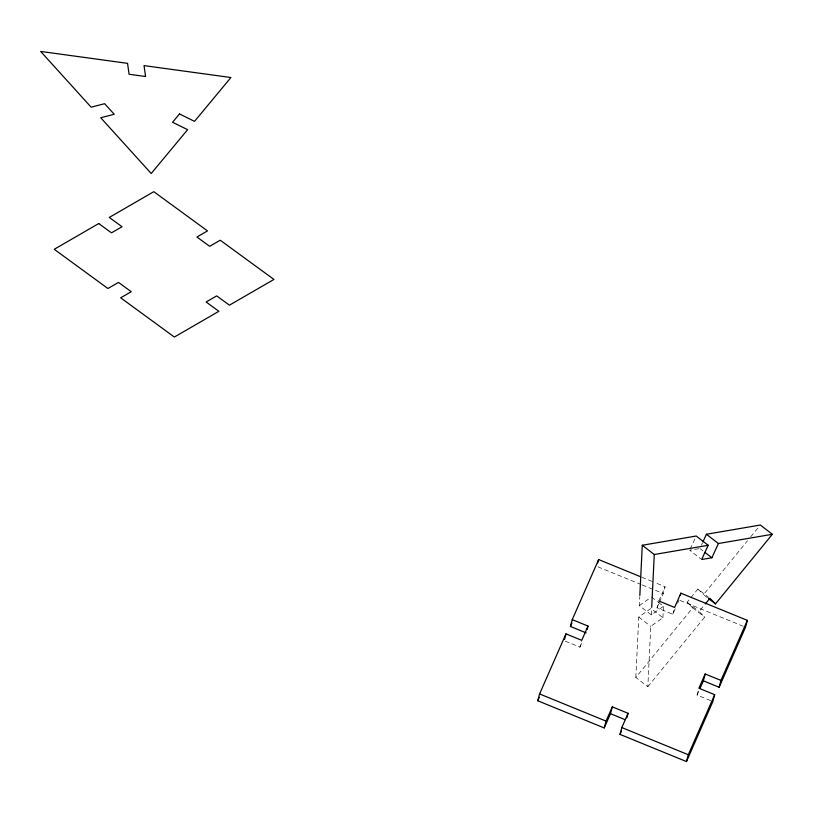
<?xml version="1.0" encoding="UTF-8"?>
<svg xmlns="http://www.w3.org/2000/svg" width="813" height="813" viewBox="0 0 813 813"><rect width="100%" height="100%" fill="white"/><g stroke="black" fill="none" stroke-linecap="round" stroke-linejoin="round"><path stroke-width="0.61" stroke-dasharray="4.07 3.05" d="M635.837 677.453L638.784 617.077L650.908 608.449L662.91 617.707L650.776 626.345L647.829 686.721L635.837 677.453L692.706 607.839L687.117 602.24L697.9 589.039L708.906 597.535M658.469 602.403L663.469 606.264L651.335 614.892L639.343 605.634L639.77 596.833M651.335 614.892L651.64 608.602M662.91 617.707L663.469 606.264M565.279 641.172L579.923 647.158L581.447 641.467M675.207 608.795L672.798 614.272L657.016 607.829L658.54 602.128M659.424 602.342L663.286 593.571L665.105 586.742L654.607 582.454M672.798 614.272L674.312 608.581M710.613 700.582L697.097 695.064L698.306 690.501M579.923 647.158L582.332 641.67M658.845 600.99L665.105 586.742M657.016 607.829L658.947 603.439M677.615 603.307L679.058 600.024M697.097 695.064L699.505 689.576M690.166 549.151L695.704 537.108M701.395 545.208L702.402 543.023M707.483 597.728L703.489 594.638L747.533 540.706M750.745 536.793L758.753 526.987M647.829 686.721L704.698 617.097L699.119 611.508L704.515 604.902M639.343 605.634L650.461 597.718M698.743 548.694L689.658 550.249L700.654 558.734M641.782 577.21L653.449 581.976M597.982 566.874L641.122 584.517M642.29 584.994L663.286 593.571M680.227 600.502L743.194 626.244M699.881 548.501L702.879 550.808M687.117 602.24L699.119 611.508M692.706 607.839L704.698 617.097M651.467 596.996L657.463 601.63M638.784 617.077L650.776 626.345M697.9 589.039L703.489 594.638"/><path stroke-width="1.22" d="M639.831 595.573L642.28 545.259L696.202 536.021L708.204 545.279L701.66 559.507L711.883 557.759L718.428 543.521L772.35 534.283L760.348 525.025L706.426 534.263L702.91 541.925M651.701 607.352L654.282 554.517L642.28 545.259M626.874 717.859L628.083 713.306L612.311 706.853L610.492 713.692L604.222 727.94L537.749 700.765L539.578 693.936L565.97 633.876L581.742 640.329L588.012 626.071L572.24 619.628L598.632 559.568L640.614 576.732M564.456 639.567L565.97 633.876M586.183 632.9L570.411 626.457L572.24 619.628M597.718 562.982L598.632 559.568M587.098 629.486L588.012 626.071M604.222 727.94L606.051 721.111L612.311 706.853M705.186 673.977L703.357 680.806L719.129 687.259L720.958 680.42L705.186 673.977L698.916 688.225L714.688 694.678L712.869 701.507L686.467 761.568L620.004 734.393L621.823 727.554L628.083 713.306M680.268 595.472L680.877 593.185L747.35 620.37L745.531 627.199L719.129 687.259M686.467 761.568L688.296 754.738L714.688 694.678M537.749 700.765L539.273 697.3M570.411 626.457L571.935 622.992M680.877 593.185L674.617 607.443L658.845 600.99M620.004 734.393L621.447 731.1M699.983 688.479L703.357 680.806M720.958 680.42L747.35 620.37M705.278 603.957L709.901 598.307L715.481 603.896L772.35 534.283M654.282 554.517L708.204 545.279M610.492 713.692L625.136 719.678M539.578 693.936L606.051 721.111M621.823 727.554L688.296 754.738M706.426 534.263L718.428 543.521M704.881 552.352L711.883 557.759M708.489 598.5L715.481 603.896M179.48 113.952L172.58 122.265L187.62 129.674L151.218 173.504L100.721 117.753L114.227 114.267L104.643 103.688L91.147 107.184L40.65 51.432L127.55 63.353L129.094 74.257L145.568 76.513L144.023 65.609L230.922 77.53L194.52 121.361L179.48 113.952M98.729 223.545L54.227 249.296L107.926 288.513L118.485 282.406L131.228 291.715L120.67 297.822L174.368 337.049L218.87 311.298L206.126 301.989L216.685 295.881L229.429 305.18L273.94 279.428L220.232 240.211L209.673 246.319L196.929 237.01L207.488 230.902L153.789 191.675L109.288 217.437L122.031 226.736L111.472 232.853L98.729 223.545"/></g></svg>
